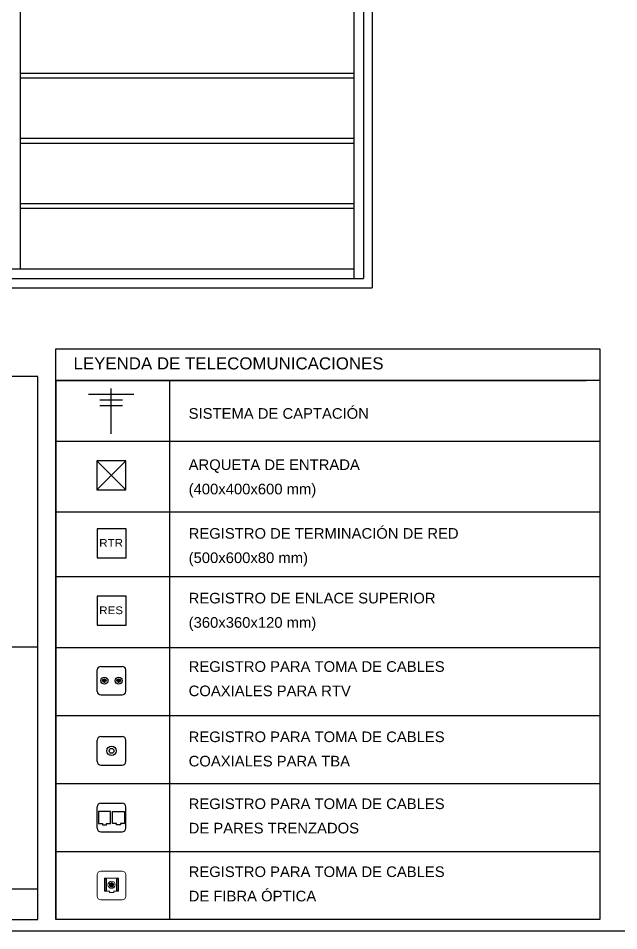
# Model space of a CAD drawing. Header units: millimetres. Extents: x 441156 to 441876, y 4514765 to 4515211.
# Drawn here: x 441448.88 to 441455.22, y 4514917.17 to 4514926.8 of the extents above; entities that cross this region are included whole.
import ezdxf
from ezdxf.enums import TextEntityAlignment as Align

# ---------------------------------------------------------------- set-up
doc = ezdxf.new("R2010")
doc.units = ezdxf.units.MM
doc.linetypes.add('CONTINUA', pattern=[0])
doc.layers.add('01_cartela', color=6, linetype='Continuous', plot=False)
for name, color, linetype in [('01_mono PRIMERA', 2, 'Continuous'), ('01_solar térmico', 3, 'Continuous'), ('01_textos', 7, 'Continuous'), ('BORDE-A1', 4, 'Continuous'), ('CALEFAC_NOTAS', 7, 'Continuous'), ('VENTILACIÓN NOTAS', 7, 'Continuous')]:
    doc.layers.add(name, color=color, linetype=linetype)
doc.layers.add('ICT_NUDOS', color=19, linetype='Continuous', lineweight=0)
doc.styles.add('Estilo1', font='swissel.ttf')
doc.styles.add('NIEVES2', font='sanss___.ttf')

# ---------------------------------------------------------------- blocks, each defined once
blk = doc.blocks.new('A$C11D349B9')
at = {"layer": '01_mono PRIMERA', "color": 254}
for p, q in [((5.643, 0.1997, 0), (5.643, 2.9997, 0)), ((9.163, 0.0997, 0), (9.163, 2.9997, 0)), ((9.263, 2.9997, 0), (9.263, 0.0997, 0)), ((9.353, 2.9997, 0), (9.353, -0.0003, 0)), ((9.163, 2.2622, 0), (5.643, 2.2622, 0)), ((9.163, 2.2122, 0), (5.643, 2.2122, 0)), ((9.163, 1.5747, 0), (5.643, 1.5747, 0)), ((9.163, 1.5247, 0), (5.643, 1.5247, 0)), ((9.163, 0.8872, 0), (5.643, 0.8872, 0)), ((9.163, 0.8372, 0), (5.643, 0.8372, 0)), ((2.023, 0.1997, 0), (9.163, 0.1997, 0)), ((1.923, 0.0997, 0), (9.263, 0.0997, 0)), ((1.833, -0.0003, 0), (9.353, -0.0003, 0))]:
    blk.add_line(p, q, dxfattribs=at)

msp = doc.modelspace()

# ---------------------------------------------------------------- hatches: boundary and pattern name
at = {"layer": '01_solar térmico'}
h = msp.add_hatch(color=202, dxfattribs=at)
edge = h.paths.add_edge_path()
edge.add_arc((441449.79297923, 4514919.80778183), 0.01881416, 0, 360)
h = msp.add_hatch(color=202, dxfattribs=at)
edge = h.paths.add_edge_path()
edge.add_arc((441449.94349252, 4514919.80778183), 0.01881416, 0, 360)
at = {"layer": 'ICT_NUDOS'}
for points in [[(441449.80050489, 4514917.71434769), (441449.81555622, 4514917.71434769), (441449.81555622, 4514917.59393706), (441449.80050489, 4514917.59393706)], [(441449.92091552, 4514917.71434769), (441449.93596685, 4514917.71434769), (441449.93596685, 4514917.59393706), (441449.92091552, 4514917.59393706)]]:
    msp.add_hatch(color=202, dxfattribs=at).paths.add_polyline_path(points)
h = msp.add_hatch(color=202, dxfattribs=at)
edge = h.paths.add_edge_path()
edge.add_arc((441449.86823587, 4514917.65414238), 0.02257699, 0, 360)

# ---------------------------------------------------------------- linework, layer by layer
at = {"layer": '01_cartela', "color": 3}
msp.add_lwpolyline([(441432.47255193, 4514938.70368948), (441432.47255193, 4514917.16866547), (441463.11053999, 4514917.16866547), (441463.11053999, 4514938.70368948)], close=True, dxfattribs=at)
at = {"layer": '01_solar térmico', "color": 202}
for p, q in [((441449.86506429, 4514922.41189747), (441449.86506429, 4514922.88948771)), ((441449.62626917, 4514922.82978894), (441450.10385942, 4514922.82978894)), ((441449.74566673, 4514922.77009015), (441449.98446185, 4514922.77009015)), ((441449.74566673, 4514922.71039137), (441449.98446185, 4514922.71039137)), ((441449.7145411, 4514921.82319347), (441450.02019886, 4514922.12885123)), ((441449.7145411, 4514922.12885123), (441450.02019886, 4514921.82319347)), ((441449.75535091, 4514919.95829512), (441449.98112084, 4514919.95829512)), ((441449.71772258, 4514919.69489686), (441449.71772258, 4514919.9206668)), ((441450.01874916, 4514919.69489686), (441450.01874916, 4514919.9206668)), ((441449.75535091, 4514919.65726854), (441449.98112084, 4514919.65726854)), ((441449.71772258, 4514918.95420066), (441449.71772258, 4514919.17997059)), ((441449.75535091, 4514919.21759892), (441449.98112084, 4514919.21759892)), ((441450.01874916, 4514918.95420066), (441450.01874916, 4514919.17997059)), ((441449.75535091, 4514918.91657234), (441449.98112084, 4514918.91657234)), ((441449.75535091, 4514918.51426746), (441449.98112084, 4514918.51426746)), ((441449.71770072, 4514918.25083095), (441449.71770072, 4514918.47663367)), ((441449.71772258, 4514918.2508692), (441449.71772258, 4514918.47663914)), ((441450.01874916, 4514918.2508692), (441450.01874916, 4514918.47663914)), ((441450.01877102, 4514918.25083095), (441450.01877102, 4514918.47663367)), ((441449.75535091, 4514918.21324088), (441449.98112084, 4514918.21324088))]:
    msp.add_line(p, q, dxfattribs=at)
for points in [[(441449.7145411, 4514921.82319347), (441450.02019886, 4514921.82319347), (441450.02019886, 4514922.12885123), (441449.7145411, 4514922.12885123), (441449.7145411, 4514921.82319347)], [(441449.71540699, 4514921.10552551), (441450.02106475, 4514921.10552551), (441450.02106475, 4514921.41118327), (441449.71540699, 4514921.41118327), (441449.71540699, 4514921.10552551)], [(441449.71540699, 4514920.39424471), (441450.02106475, 4514920.39424471), (441450.02106475, 4514920.69990247), (441449.71540699, 4514920.69990247), (441449.71540699, 4514920.39424471)], [(441449.85829479, 4514918.30155395), (441449.85829479, 4514918.42776386), (441449.73208488, 4514918.42776385), (441449.73208488, 4514918.30155395), (441449.77415485, 4514918.30155395), (441449.77415485, 4514918.28577771), (441449.81622482, 4514918.28577771), (441449.81622482, 4514918.30155395)], [(441449.87817696, 4514918.30155395), (441449.87817696, 4514918.42776386), (441450.00438687, 4514918.42776386), (441450.00438687, 4514918.30155395), (441449.9623169, 4514918.30155395), (441449.9623169, 4514918.28577771), (441449.92024693, 4514918.28577771), (441449.92024693, 4514918.30155395)]]:
    msp.add_lwpolyline(points, close=True, dxfattribs=at)
for centre, radius in [((441449.79297923, 4514919.80778183), 0.03762832), ((441449.79297923, 4514919.80778183), 0.01881416), ((441449.94349252, 4514919.80778183), 0.03762832), ((441449.94349252, 4514919.80778183), 0.01881416), ((441449.86823587, 4514919.06708563), 0.0501711), ((441449.86823587, 4514919.06708563), 0.02508555)]:
    msp.add_circle(centre, radius, dxfattribs=at)
for centre, start, end in [((441449.75535091, 4514919.9206668), 90, 180), ((441449.98112084, 4514919.9206668), 0, 90), ((441449.75535091, 4514919.69489686), 180, 270), ((441449.98112084, 4514919.69489686), 270, 0), ((441449.75535091, 4514919.17997059), 90, 180), ((441449.98112084, 4514919.17997059), 0, 90), ((441449.75535091, 4514918.95420066), 180, 270), ((441449.98112084, 4514918.95420066), 270, 0), ((441449.75535091, 4514918.47663914), 90, 180), ((441449.98112084, 4514918.47663914), 0, 90), ((441449.75535091, 4514918.2508692), 180, 270), ((441449.98112084, 4514918.2508692), 270, 0)]:
    msp.add_arc(centre, 0.03762832, start, end, dxfattribs=at)
at = {"layer": 'BORDE-A1', "ltscale": 0.01}
for p, q in [((441443.2156014, 4514920.16321761), (441449.0895135, 4514920.16321761)), ((441443.2156014, 4514917.60930107), (441449.0895135, 4514917.60930107))]:
    msp.add_line(p, q, dxfattribs=at)
at = {"layer": 'CALEFAC_NOTAS', "color": 7}
for q in [(441449.2795135, 4514917.28805527), (441454.8767255, 4514922.9739021)]:
    msp.add_line((441449.2795135, 4514922.9739021), q, dxfattribs=at)
msp.add_lwpolyline([(441455.02202867, 4514922.9739021), (441449.2795135, 4514922.9739021), (441449.2795135, 4514923.30779982)], dxfattribs=at)
at = {"layer": 'CALEFAC_NOTAS', "linetype": 'CONTINUA'}
msp.add_lwpolyline([(441449.2795135, 4514923.30779982), (441455.02202867, 4514923.30779982), (441455.02202867, 4514917.28805527), (441449.2795135, 4514917.28805527)], close=True, dxfattribs=at)
at = {"layer": 'CALEFAC_NOTAS', "color": 7}
msp.add_lwpolyline([(441449.0895135, 4514923.01722113), (441443.00858913, 4514923.01722113), (441443.00858913, 4514917.28805527), (441449.0895135, 4514917.28805527)], close=True, dxfattribs=at)
at = {"layer": 'ICT_NUDOS', "color": 202}
for p, q in [((441449.71772258, 4514917.53373175), (441449.71772258, 4514917.75950168)), ((441449.75535091, 4514917.79713), (441449.98112084, 4514917.79713)), ((441450.01874916, 4514917.53373175), (441450.01874916, 4514917.75950168)), ((441449.75535091, 4514917.49610342), (441449.98112084, 4514917.49610342))]:
    msp.add_line(p, q, dxfattribs=at)
for points in [[(441449.79297923, 4514917.72187336), (441449.94349252, 4514917.72187336), (441449.94349252, 4514917.5864114), (441449.89081287, 4514917.5864114), (441449.89081287, 4514917.57136007), (441449.84565888, 4514917.57136007), (441449.84565888, 4514917.5864114), (441449.79297923, 4514917.5864114), (441449.79297923, 4514917.72187336)], [(441449.80050489, 4514917.71434769), (441449.81555622, 4514917.71434769), (441449.81555622, 4514917.59393706), (441449.80050489, 4514917.59393706)], [(441449.92091552, 4514917.71434769), (441449.93596685, 4514917.71434769), (441449.93596685, 4514917.59393706), (441449.92091552, 4514917.59393706)]]:
    msp.add_lwpolyline(points, close=True, dxfattribs=at)
for radius in [0.03762832, 0.02257699]:
    msp.add_circle((441449.86823587, 4514917.65414238), radius, dxfattribs=at)
for centre, start, end in [((441449.75535091, 4514917.75950168), 90, 180), ((441449.98112084, 4514917.75950168), 0, 90), ((441449.75535091, 4514917.53373175), 180, 270), ((441449.98112084, 4514917.53373175), 270, 0)]:
    msp.add_arc(centre, 0.03762832, start, end, dxfattribs=at)
at = {"layer": 'VENTILACIÓN NOTAS', "color": 5}
for p, q in [((441450.48162878, 4514922.9739021), (441450.48162878, 4514917.28805527)), ((441449.2795135, 4514922.3336439), (441455.02202867, 4514922.33364389)), ((441449.2795135, 4514922.3336439), (441455.02202867, 4514922.33364389)), ((441449.2795135, 4514921.59088002), (441455.02202867, 4514921.59088002)), ((441449.2795135, 4514921.59088002), (441455.02202867, 4514921.59088002)), ((441449.2795135, 4514920.90802631), (441455.02202867, 4514920.90802631)), ((441449.2795135, 4514920.1566051), (441455.02202867, 4514920.1566051)), ((441449.2795135, 4514919.43946764), (441455.02202867, 4514919.43946764)), ((441449.2795135, 4514918.72233019), (441455.02202867, 4514918.72233019)), ((441449.2795135, 4514918.00519273), (441455.02202867, 4514918.00519273))]:
    msp.add_line(p, q, dxfattribs=at)

# ---------------------------------------------------------------- block references
at = {"layer": '01_mono PRIMERA', "color": 254, "linetype": 'CONTINUA'}
msp.add_blockref('A$C11D349B9', (441443.26563176, 4514923.95295263, 0.0000052), dxfattribs=at)

# ---------------------------------------------------------------- texts
at = {"layer": '01_solar térmico', "color": 202, "style": 'NIEVES2'}
for s, width, p, p2 in [('RTR', 1.096161, (441449.73801979, 4514921.22085266), (441449.98988178, 4514921.22085266)), ('RES', 1.095627, (441449.73801979, 4514920.50957186), (441449.98988178, 4514920.50957186))]:
    msp.add_text(s, height=0.081508736, dxfattribs=dict(at, width=width)).set_placement(p, p2, align=Align.FIT)
at = {"layer": '01_textos', "color": 1, "style": 'Estilo1'}
msp.add_text('LEYENDA DE TELECOMUNICACIONES', height=0.1273653913, dxfattribs=at).set_placement((441449.46714187, 4514923.09223321))
at = {"layer": '01_textos', "color": 5, "style": 'Estilo1'}
for s, p in [('SISTEMA DE CAPTACIÓN', (441450.68215976, 4514922.57137771)), ('ARQUETA DE ENTRADA', (441450.68215976, 4514922.03082965)), ('(400x400x600 mm)', (441450.68215976, 4514921.77400599)), ('REGISTRO DE TERMINACIÓN DE RED ', (441450.68215976, 4514921.30570728)), ('(500x600x80 mm)', (441450.68215976, 4514921.04888362)), ('REGISTRO DE ENLACE SUPERIOR', (441450.68215976, 4514920.62285357)), ('(360x360x120 mm)', (441450.68215976, 4514920.36602991)), ('REGISTRO PARA TOMA DE CABLES ', (441450.68215976, 4514919.90075131)), ('COAXIALES PARA RTV', (441450.68215976, 4514919.64392766)), ('REGISTRO PARA TOMA DE CABLES ', (441450.68215976, 4514919.15938274)), ('COAXIALES PARA TBA', (441450.68215976, 4514918.90255908)), ('REGISTRO PARA TOMA DE CABLES', (441450.68215976, 4514918.45260093)), ('DE PARES TRENZADOS', (441450.68215976, 4514918.19577727)), ('REGISTRO PARA TOMA DE CABLES', (441450.68215976, 4514917.73546348)), ('DE FIBRA ÓPTICA', (441450.68215976, 4514917.47863982))]:
    msp.add_text(s, height=0.1119292596, dxfattribs=at).set_placement(p)

doc.saveas('drawing.dxf')
